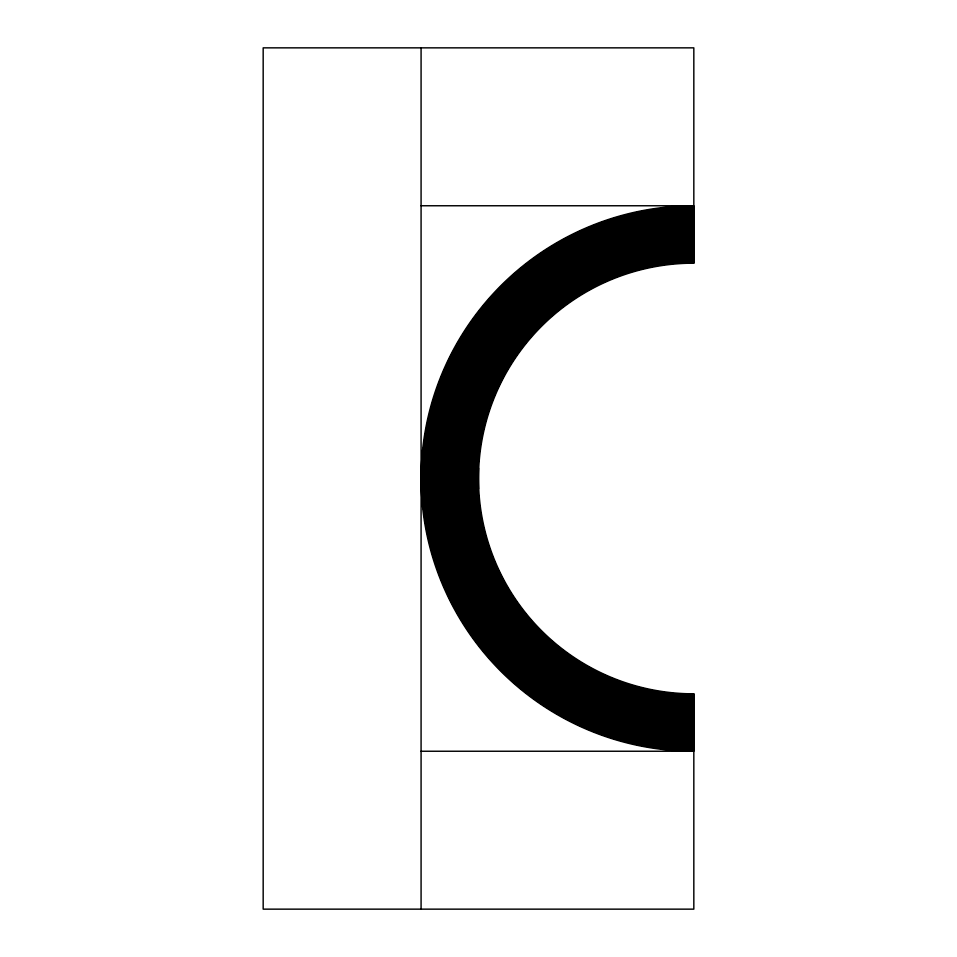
<?xml version="1.0" encoding="UTF-8"?>
<svg xmlns="http://www.w3.org/2000/svg" width="957" height="957" viewBox="0 0 957 957"><rect width="100%" height="100%" fill="white"/><g stroke="black" fill="none" stroke-linecap="round" stroke-linejoin="round"><path stroke-width="1.44" d="M421.08 205.755L693.825 205.755A272.745 272.745 0 0 0 421.08 478.5A272.745 272.745 0 0 0 693.825 751.245L421.08 751.245M683.37 206.533L693.825 206.533A271.967 271.967 0 0 0 421.858 478.5A271.967 271.967 0 0 0 693.825 750.467L683.37 750.467M680.415 207.31L693.825 207.31A271.19 271.19 0 0 0 422.635 478.5A271.19 271.19 0 0 0 693.825 749.69L680.415 749.69M686.36 208.088L693.825 208.088A270.412 270.412 0 0 0 423.413 478.5A270.412 270.412 0 0 0 693.825 748.912L686.36 748.912M686.372 208.853L693.825 208.853A269.647 269.647 0 0 0 424.178 478.5A269.647 269.647 0 0 0 693.825 748.147L686.372 748.147M683.37 209.631L693.825 209.631A268.869 268.869 0 0 0 424.956 478.5A268.869 268.869 0 0 0 693.825 747.369L683.37 747.369M683.394 210.408L693.825 210.408A268.092 268.092 0 0 0 425.733 478.5A268.092 268.092 0 0 0 693.825 746.592L683.394 746.592M681.874 211.186L693.825 211.186A267.314 267.314 0 0 0 426.511 478.5A267.314 267.314 0 0 0 693.825 745.814L681.874 745.814M687.868 211.964L693.825 211.964A266.536 266.536 0 0 0 427.289 478.5A266.536 266.536 0 0 0 693.825 745.036L687.868 745.036M686.36 212.741L693.825 212.741A265.759 265.759 0 0 0 428.066 478.5A265.759 265.759 0 0 0 693.825 744.259L686.36 744.259M684.889 213.519L693.825 213.519A264.981 264.981 0 0 0 428.844 478.5A264.981 264.981 0 0 0 693.825 743.481L684.889 743.481M683.382 214.296L693.825 214.296A264.204 264.204 0 0 0 429.621 478.5A264.204 264.204 0 0 0 693.825 742.704L683.382 742.704M681.922 215.062L693.825 215.062A263.438 263.438 0 0 0 430.387 478.5A263.438 263.438 0 0 0 693.825 741.938L681.922 741.938M680.391 215.839L693.825 215.839A262.661 262.661 0 0 0 431.164 478.5A262.661 262.661 0 0 0 693.825 741.161L680.391 741.161M686.384 216.617L693.825 216.617A261.883 261.883 0 0 0 431.942 478.5A261.883 261.883 0 0 0 693.825 740.383L686.384 740.383M684.877 217.395L693.825 217.395A261.105 261.105 0 0 0 432.72 478.5A261.105 261.105 0 0 0 693.825 739.605L684.877 739.605M683.418 218.172L693.825 218.172A260.328 260.328 0 0 0 433.497 478.5A260.328 260.328 0 0 0 693.825 738.828L683.418 738.828M681.886 218.95L693.825 218.95A259.55 259.55 0 0 0 434.275 478.5A259.55 259.55 0 0 0 693.825 738.05L681.886 738.05M680.439 219.727L693.825 219.727A258.773 258.773 0 0 0 435.052 478.5A258.773 258.773 0 0 0 693.825 737.273L680.439 737.273M686.372 220.493L693.825 220.493A258.007 258.007 0 0 0 435.818 478.5A258.007 258.007 0 0 0 693.825 736.507L686.372 736.507M686.396 221.27L693.825 221.27A257.23 257.23 0 0 0 436.595 478.5A257.23 257.23 0 0 0 693.825 735.73L686.396 735.73M683.394 222.048L693.825 222.048A256.452 256.452 0 0 0 437.373 478.5A256.452 256.452 0 0 0 693.825 734.952L683.394 734.952M683.358 222.825L693.825 222.825A255.675 255.675 0 0 0 438.15 478.5A255.675 255.675 0 0 0 693.825 734.175L683.358 734.175M680.415 223.603L693.825 223.603A254.897 254.897 0 0 0 438.928 478.5A254.897 254.897 0 0 0 693.825 733.397L680.415 733.397M687.844 224.381L693.825 224.381A254.119 254.119 0 0 0 439.706 478.5A254.119 254.119 0 0 0 693.825 732.619L687.844 732.619M686.372 225.158L693.825 225.158A253.342 253.342 0 0 0 440.483 478.5A253.342 253.342 0 0 0 693.825 731.842L686.372 731.842M684.853 225.924L693.825 225.924A252.576 252.576 0 0 0 441.249 478.5A252.576 252.576 0 0 0 693.825 731.076L684.853 731.076M683.394 226.701L693.825 226.701A251.799 251.799 0 0 0 442.026 478.5A251.799 251.799 0 0 0 693.825 730.299L683.394 730.299M681.874 227.479L693.825 227.479A251.021 251.021 0 0 0 442.804 478.5A251.021 251.021 0 0 0 693.825 729.521L681.874 729.521M680.415 228.256L693.825 228.256A250.244 250.244 0 0 0 443.581 478.5A250.244 250.244 0 0 0 693.825 728.744L680.415 728.744M686.36 229.034L693.825 229.034A249.466 249.466 0 0 0 444.359 478.5A249.466 249.466 0 0 0 693.825 727.966L686.36 727.966M684.889 229.812L693.825 229.812A248.688 248.688 0 0 0 445.137 478.5A248.688 248.688 0 0 0 693.825 727.188L684.889 727.188M683.37 230.589L693.825 230.589A247.911 247.911 0 0 0 445.914 478.5A247.911 247.911 0 0 0 693.825 726.411L683.37 726.411M681.91 231.367L693.825 231.367A247.133 247.133 0 0 0 446.692 478.5A247.133 247.133 0 0 0 693.825 725.633L681.91 725.633M680.391 232.132L693.825 232.132A246.368 246.368 0 0 0 447.457 478.5A246.368 246.368 0 0 0 693.825 724.868L680.391 724.868M686.384 232.91L693.825 232.91A245.59 245.59 0 0 0 448.235 478.5A245.59 245.59 0 0 0 693.825 724.09L686.384 724.09M684.865 233.687L693.825 233.687A244.813 244.813 0 0 0 449.012 478.5A244.813 244.813 0 0 0 693.825 723.313L684.865 723.313M683.406 234.465L693.825 234.465A244.035 244.035 0 0 0 449.79 478.5A244.035 244.035 0 0 0 693.825 722.535L683.406 722.535M683.382 235.243L693.825 235.243A243.257 243.257 0 0 0 450.568 478.5A243.257 243.257 0 0 0 693.825 721.757L683.382 721.757M680.439 236.02L693.825 236.02A242.48 242.48 0 0 0 451.345 478.5A242.48 242.48 0 0 0 693.825 720.98L680.439 720.98M686.36 236.798L693.825 236.798A241.702 241.702 0 0 0 452.123 478.5A241.702 241.702 0 0 0 693.825 720.202L686.36 720.202M686.384 237.563L693.825 237.563A240.937 240.937 0 0 0 452.888 478.5A240.937 240.937 0 0 0 693.825 719.437L686.384 719.437M683.382 238.341L693.825 238.341A240.159 240.159 0 0 0 453.666 478.5A240.159 240.159 0 0 0 693.825 718.659L683.382 718.659M683.418 239.118L693.825 239.118A239.382 239.382 0 0 0 454.443 478.5A239.382 239.382 0 0 0 693.825 717.882L683.418 717.882M681.898 239.896L693.825 239.896A238.604 238.604 0 0 0 455.221 478.5A238.604 238.604 0 0 0 693.825 717.104L681.898 717.104M687.88 240.674L693.825 240.674A237.826 237.826 0 0 0 455.999 478.5A237.826 237.826 0 0 0 693.825 716.326L687.88 716.326M686.372 241.451L693.825 241.451A237.049 237.049 0 0 0 456.776 478.5A237.049 237.049 0 0 0 693.825 715.549L686.372 715.549M684.913 242.229L693.825 242.229A236.271 236.271 0 0 0 457.554 478.5A236.271 236.271 0 0 0 693.825 714.771L684.913 714.771M683.394 243.006L693.825 243.006A235.494 235.494 0 0 0 458.331 478.5A235.494 235.494 0 0 0 693.825 713.994L683.394 713.994M681.863 243.772L693.825 243.772A234.728 234.728 0 0 0 459.097 478.5A234.728 234.728 0 0 0 693.825 713.228L681.863 713.228M680.415 244.549L693.825 244.549A233.951 233.951 0 0 0 459.874 478.5A233.951 233.951 0 0 0 693.825 712.451L680.415 712.451M686.348 245.327L693.825 245.327A233.173 233.173 0 0 0 460.652 478.5A233.173 233.173 0 0 0 693.825 711.673L686.348 711.673M684.889 246.105L693.825 246.105A232.395 232.395 0 0 0 461.43 478.5A232.395 232.395 0 0 0 693.825 710.895L684.889 710.895M683.37 246.882L693.825 246.882A231.618 231.618 0 0 0 462.207 478.5A231.618 231.618 0 0 0 693.825 710.118L683.37 710.118M681.91 247.66L693.825 247.66A230.84 230.84 0 0 0 462.985 478.5A230.84 230.84 0 0 0 693.825 709.34L681.91 709.34M680.379 248.437L693.825 248.437A230.063 230.063 0 0 0 463.762 478.5A230.063 230.063 0 0 0 693.825 708.563L680.379 708.563M686.384 249.203L693.825 249.203A229.297 229.297 0 0 0 464.528 478.5A229.297 229.297 0 0 0 693.825 707.797L686.384 707.797M686.36 249.98L693.825 249.98A228.52 228.52 0 0 0 465.305 478.5A228.52 228.52 0 0 0 693.825 707.02L686.36 707.02M683.406 250.758L693.825 250.758A227.742 227.742 0 0 0 466.083 478.5A227.742 227.742 0 0 0 693.825 706.242L683.406 706.242M683.37 251.535L693.825 251.535A226.965 226.965 0 0 0 466.86 478.5A226.965 226.965 0 0 0 693.825 705.465L683.37 705.465M680.427 252.313L693.825 252.313A226.187 226.187 0 0 0 467.638 478.5A226.187 226.187 0 0 0 693.825 704.687L680.427 704.687M687.856 253.091L693.825 253.091A225.409 225.409 0 0 0 468.416 478.5A225.409 225.409 0 0 0 693.825 703.909L687.856 703.909M686.384 253.868L693.825 253.868A224.632 224.632 0 0 0 469.193 478.5A224.632 224.632 0 0 0 693.825 703.132L686.384 703.132M684.865 254.634L693.825 254.634A223.866 223.866 0 0 0 469.959 478.5A223.866 223.866 0 0 0 693.825 702.366L684.865 702.366M683.418 255.411L693.825 255.411A223.089 223.089 0 0 0 470.736 478.5A223.089 223.089 0 0 0 693.825 701.589L683.418 701.589M681.886 256.189L693.825 256.189A222.311 222.311 0 0 0 471.514 478.5A222.311 222.311 0 0 0 693.825 700.811L681.886 700.811M680.439 256.966L693.825 256.966A221.534 221.534 0 0 0 472.291 478.5A221.534 221.534 0 0 0 693.825 700.034L680.439 700.034M686.372 257.744L693.825 257.744A220.756 220.756 0 0 0 473.069 478.5A220.756 220.756 0 0 0 693.825 699.256L686.372 699.256M684.901 258.522L693.825 258.522A219.978 219.978 0 0 0 473.847 478.5A219.978 219.978 0 0 0 693.825 698.478L684.901 698.478M683.382 259.299L693.825 259.299A219.201 219.201 0 0 0 474.624 478.5A219.201 219.201 0 0 0 693.825 697.701L683.382 697.701M681.934 260.077L693.825 260.077A218.423 218.423 0 0 0 475.402 478.5A218.423 218.423 0 0 0 693.825 696.923L681.934 696.923M680.403 260.842L693.825 260.842A217.658 217.658 0 0 0 476.167 478.5A217.658 217.658 0 0 0 693.825 696.158L680.403 696.158M686.396 261.62L693.825 261.62A216.88 216.88 0 0 0 476.945 478.5A216.88 216.88 0 0 0 693.825 695.38L686.396 695.38M684.877 262.397L693.825 262.397A216.103 216.103 0 0 0 477.722 478.5A216.103 216.103 0 0 0 693.825 694.603L684.877 694.603M683.358 263.175L693.825 263.175L693.825 47.85L263.175 47.85L263.175 909.15L693.825 909.15L693.825 693.825A215.325 215.325 0 0 1 478.5 478.5A215.325 215.325 0 0 1 693.825 263.175M683.358 693.825L693.825 693.825M478.5 468.033L478.5 488.967M477.722 469.528L477.722 487.472M476.945 471.023L476.945 485.977M476.167 465.042L476.167 491.958M475.402 466.538L475.402 490.463M474.624 468.033L474.624 488.967M473.847 469.528L473.847 487.472M473.069 471.023L473.069 485.977M472.291 465.042L472.291 491.958M471.514 466.538L471.514 490.463M470.736 468.033L470.736 488.967M469.959 469.528L469.959 487.472M469.193 471.023L469.193 485.977M468.416 472.519L468.416 484.481M467.638 465.042L467.638 491.958M466.86 468.033L466.86 488.967M466.083 468.033L466.083 488.967M465.305 471.023L465.305 485.977M464.528 471.023L464.528 485.977M463.762 465.042L463.762 491.958M462.985 466.538L462.985 490.463M462.207 468.033L462.207 488.967M461.43 469.528L461.43 487.472M460.652 471.023L460.652 485.977M459.874 465.042L459.874 491.958M459.097 466.538L459.097 490.463M458.331 468.033L458.331 488.967M457.554 469.528L457.554 487.472M456.776 471.023L456.776 485.977M455.999 472.519L455.999 484.481M455.221 466.538L455.221 490.463M454.443 468.033L454.443 488.967M453.666 468.033L453.666 488.967M452.888 471.023L452.888 485.977M452.123 471.023L452.123 485.977M451.345 465.042L451.345 491.958M450.568 468.033L450.568 488.967M449.79 468.033L449.79 488.967M449.012 469.528L449.012 487.472M448.235 471.023L448.235 485.977M447.457 465.042L447.457 491.958M446.692 466.538L446.692 490.463M445.914 468.033L445.914 488.967M445.137 469.528L445.137 487.472M444.359 471.023L444.359 485.977M443.581 465.042L443.581 491.958M442.804 466.538L442.804 490.463M442.026 468.033L442.026 488.967M441.249 469.528L441.249 487.472M440.483 471.023L440.483 485.977M439.706 472.519L439.706 484.481M438.928 465.042L438.928 491.958M438.15 468.033L438.15 488.967M437.373 468.033L437.373 488.967M436.595 471.023L436.595 485.977M435.818 471.023L435.818 485.977M435.052 465.042L435.052 491.958M434.275 466.538L434.275 490.463M433.497 468.033L433.497 488.967M432.72 469.528L432.72 487.472M431.942 471.023L431.942 485.977M431.164 465.042L431.164 491.958M430.387 466.538L430.387 490.463M429.621 468.033L429.621 488.967M428.844 469.528L428.844 487.472M428.066 471.023L428.066 485.977M427.289 472.519L427.289 484.481M426.511 466.538L426.511 490.463M425.733 468.033L425.733 488.967M424.956 468.033L424.956 488.967M424.178 471.023L424.178 485.977M423.413 471.023L423.413 485.977M422.635 465.042L422.635 491.958M421.858 468.033L421.858 488.967M421.08 47.85L421.08 909.15"/></g></svg>
